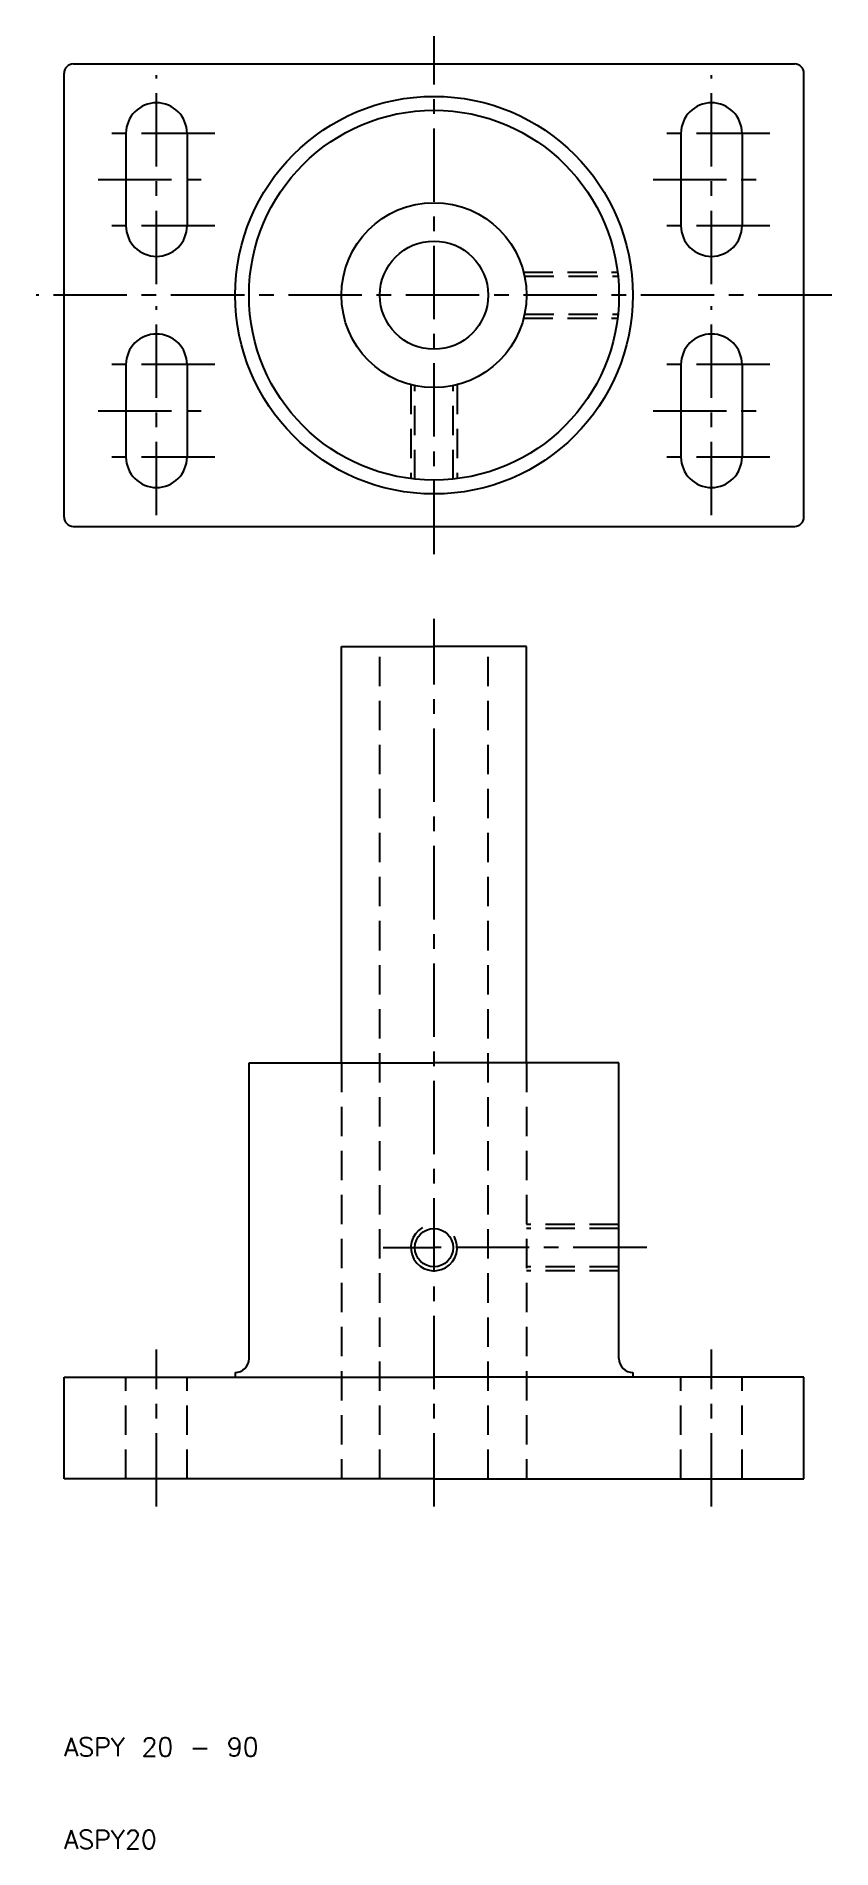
# Model space of a CAD drawing. Extents: x 7 to 93, y 10 to 206.
import ezdxf

# ---------------------------------------------------------------- set-up
doc = ezdxf.new("R2010")
doc.units = 0
doc.header["$LTSCALE"] = 0.25
doc.linetypes.add('CENTER', pattern=[50.8, 31.75, -6.35, 6.35, -6.35])
doc.linetypes.add('DASHED', pattern=[19.05, 12.7, -6.35])
doc.layers.get('0').update_dxf_attribs({"linetype": 'CONTINUOUS'})
doc.layers.add('CENTER', color=1, linetype='CENTER')
doc.styles.get("Standard").update_dxf_attribs({"font": 'txt.shx', "bigfont": 'extfont.shx'})

msp = doc.modelspace()

# ---------------------------------------------------------------- linework, layer by layer
for p, q in [((10, 154), (10, 202)), ((11, 203), (89, 203)), ((90, 154), (90, 202)), ((16.7, 195.5), (16.7, 185.5)), ((23.3, 195.5), (23.3, 185.5)), ((76.7, 195.5), (76.7, 185.5)), ((83.3, 195.5), (83.3, 185.5)), ((16.7, 170.5), (16.7, 160.5)), ((23.3, 170.5), (23.3, 160.5)), ((76.7, 170.5), (76.7, 160.5)), ((83.3, 170.5), (83.3, 160.5)), ((11, 153), (89, 153)), ((40, 95), (40, 140)), ((40, 140), (50, 140)), ((60, 140), (50, 140)), ((60, 95), (60, 140)), ((30, 63), (30, 95)), ((30, 95), (40, 95)), ((40, 95), (50, 95)), ((60, 95), (50, 95)), ((70, 95), (60, 95)), ((70, 63), (70, 95)), ((10, 50), (10, 61)), ((10, 61), (30, 61)), ((28.5, 61.5), (28.5, 61)), ((30, 61), (50, 61)), ((70, 61), (50, 61)), ((90, 61), (70, 61)), ((71.5, 61.5), (71.5, 61)), ((90, 50), (90, 61)), ((50, 50), (10, 50)), ((50, 50), (90, 50))]:
    msp.add_line(p, q)
at = {"color": 3, "linetype": 'DASHED'}
for p, q in [((59.682458, 180.5), (69.843135, 180.5)), ((59.784044, 180.067), (69.892901, 180.067)), ((59.682458, 175.5), (69.843135, 175.5)), ((59.784044, 175.933), (69.892901, 175.933)), ((47.5, 168.317542), (47.5, 158.156865)), ((47.933, 158.107099), (47.933, 168.215956)), ((52.067, 158.107099), (52.067, 168.215956)), ((52.5, 168.317542), (52.5, 158.156865)), ((44.15, 50), (44.15, 140)), ((55.85, 50), (55.85, 140)), ((40, 95), (40, 50)), ((60, 95), (60, 50)), ((70, 77.5), (60, 77.5)), ((70, 77.067), (60, 77.067)), ((70, 72.933), (60, 72.933)), ((70, 72.5), (60, 72.5)), ((16.7, 50), (16.7, 61)), ((23.3, 50), (23.3, 61)), ((76.7, 50), (76.7, 61)), ((83.3, 50), (83.3, 61))]:
    msp.add_line(p, q, dxfattribs=at)
for centre, radius in [((50, 178), 21.5), ((50, 178), 20), ((50, 178), 10), ((50, 178), 5.85), ((50, 75), 2.067)]:
    msp.add_circle(centre, radius)
for centre, radius, start, end in [((11, 202), 1, 90, 180), ((89, 202), 1, 0, 90), ((20, 195.5), 3.3, 0, 180), ((80, 195.5), 3.3, 0, 180), ((20, 185.5), 3.3, 180, 0), ((80, 185.5), 3.3, 180, 0), ((20, 170.5), 3.3, 0, 180), ((80, 170.5), 3.3, 0, 180), ((20, 160.5), 3.3, 180, 0), ((80, 160.5), 3.3, 180, 0), ((11, 154), 1, 180, 270), ((89, 154), 1, 270, 0), ((28.5, 63), 1.5, 270, 0), ((71.5, 63), 1.5, 180, 270)]:
    msp.add_arc(centre, radius, start, end)
at = {"color": 3}
msp.add_arc((50, 75), 2.5, 120, 30, dxfattribs=at)
at = {"layer": 'CENTER', "color": 1, "linetype": 'CENTER'}
for p, q in [((50, 150), (50, 206)), ((20, 179.2), (20, 201.8)), ((80, 179.2), (80, 201.8)), ((26.3, 195.5), (13.7, 195.5)), ((86.3, 195.5), (73.7, 195.5)), ((13.7, 190.5), (26.3, 190.5)), ((73.7, 190.5), (86.3, 190.5)), ((26.3, 185.5), (13.7, 185.5)), ((86.3, 185.5), (73.7, 185.5)), ((93, 178), (7, 178)), ((20, 154.2), (20, 176.8)), ((80, 154.2), (80, 176.8)), ((26.3, 170.5), (13.7, 170.5)), ((86.3, 170.5), (73.7, 170.5)), ((13.7, 165.5), (26.3, 165.5)), ((73.7, 165.5), (86.3, 165.5)), ((26.3, 160.5), (13.7, 160.5)), ((86.3, 160.5), (73.7, 160.5)), ((50, 47), (50, 143)), ((44.5, 75), (50, 75)), ((73, 75), (50, 75)), ((20, 47), (20, 64)), ((80, 47), (80, 64))]:
    msp.add_line(p, q, dxfattribs=at)

# ---------------------------------------------------------------- texts
for s, p in [('ASPY 20 - 90', (10, 20)), ('ASPY20', (10, 10))]:
    msp.add_text(s, height=2).set_placement(p)

doc.saveas('drawing.dxf')
